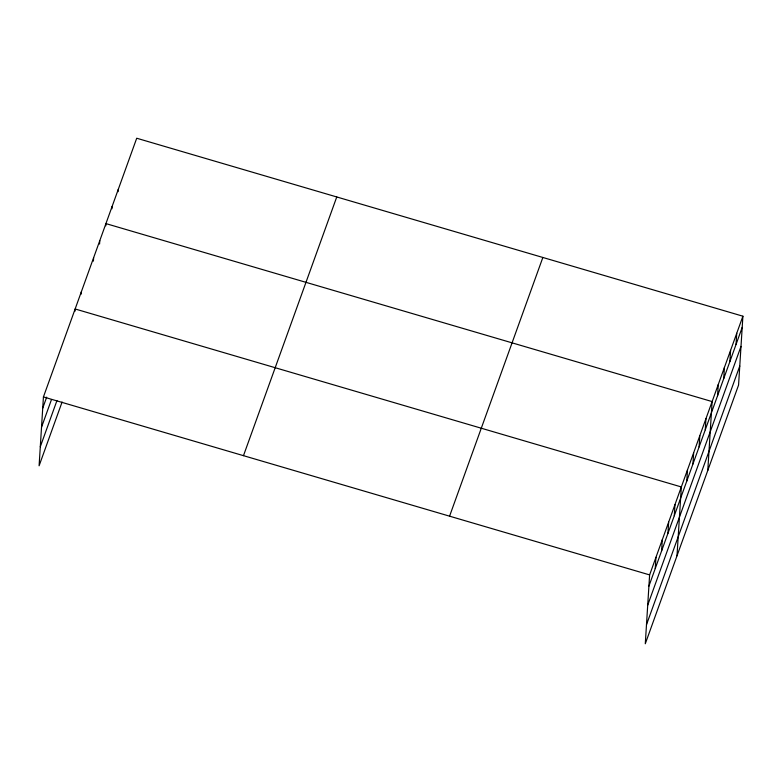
<?xml version="1.0" encoding="UTF-8"?>
<svg xmlns="http://www.w3.org/2000/svg" width="782" height="782" viewBox="0 0 782 782"><rect width="100%" height="100%" fill="white"/><g stroke="black" fill="none" stroke-linecap="round" stroke-linejoin="round"><path stroke-width="1.17" d="M742.9 316.202L649.617 574.907L645.287 643.772L738.57 385.067L742.9 316.202L136.713 138.228L43.43 396.933L39.1 465.798L62.091 402.026M75.004 311.216L75.15 308.978L681.337 486.951L676.997 555.807M81.162 294.14L81.308 291.901M93.41 261.11L93.615 257.757M99.568 244.043L99.773 240.68M105.795 225.842L105.932 223.603L712.119 401.577L707.788 470.432M111.953 208.774L112.09 206.526M118.102 191.698L118.248 189.459M655.257 568.514L655.961 557.312M661.601 550.919L662.305 539.727M667.945 533.334L668.649 522.132M674.289 515.739L674.993 504.537M686.782 481.067L687.486 469.874M692.94 464L693.644 452.798M699.098 446.923L699.802 435.721M705.256 429.846L705.96 418.653M717.573 395.702L718.277 384.5M723.721 378.625L724.425 367.423M729.88 361.548L730.583 350.356M736.038 344.471L736.742 333.279M42.727 408.136L46.695 397.139M41.534 427.168L51.446 399.68M40.293 446.766L56.949 400.589M243.476 455.671L336.759 196.966M449.572 516.179L542.855 257.474M648.913 586.109L742.196 327.404M647.711 605.131L740.994 346.426M646.479 624.74L739.762 366.035M43.43 396.933L649.617 574.907"/></g></svg>
